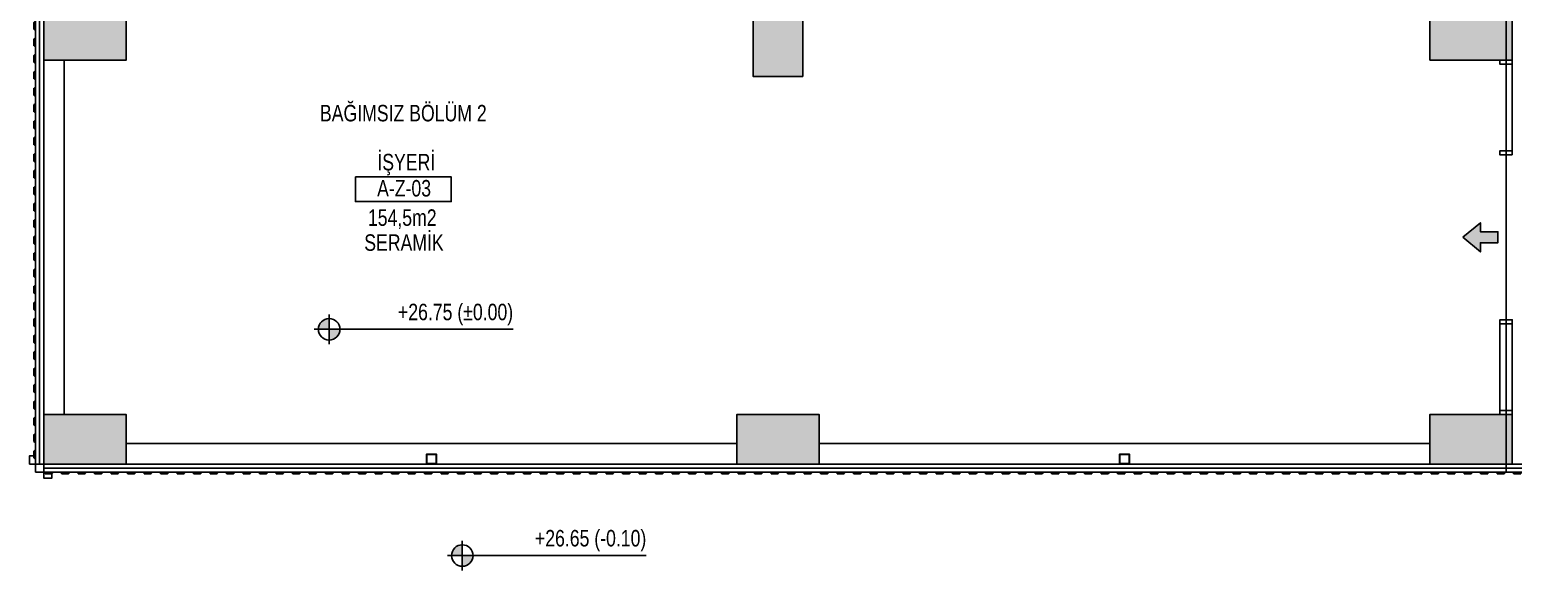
# Model space of a CAD drawing. Extents: x 259761 to 283296, y -701091 to -693683.
# Drawn here: x 259930 to 261728, y -700184 to -699529 of the extents above; entities that cross this region are included whole.
import ezdxf
from ezdxf.enums import TextEntityAlignment as Align

# ---------------------------------------------------------------- set-up
doc = ezdxf.new("R2010")
doc.units = 0
doc.header["$MEASUREMENT"] = 0
doc.layers.get('0').update_dxf_attribs({"linetype": 'CONTINUOUS'})
doc.layers.add('A-WALL-SNWPNL', color=200, linetype='CONTINUOUS')
doc.layers.add('MKDU0', color=50, linetype='CONTINUOUS')
doc.styles.add('Fields_100', font='act_simplex.shx', dxfattribs={"width": 0.8, "height": 20})

# ---------------------------------------------------------------- blocks, each defined once
blk = doc.blocks.new('Mahal kutusu_100')
at = {"color": 0}
blk.add_lwpolyline([(-58, 30), (58, 30), (58, 0), (-58, 0)], close=True, dxfattribs=at)
at = {"color": 0, "style": 'Fields_100', "width": 0.8}
for tag, p in [('MAHAL', (3.6, 37.9)), ('KOD', (0.9, 6.2)), ('ALAN', (-1.3, -29.4)), ('KAPLAMA', (0.8, -59.7))]:
    blk.add_attdef(tag, text='', height=20, dxfattribs=at).set_placement(p, align=Align.CENTER)
blk = doc.blocks.new('*U22')
at = {"layer": 'A-WALL-SNWPNL'}
blk.add_lwpolyline([(50, 1), (42, 1), (40, -1), (32, -1), (30, 1), (22, 1), (20, -1), (12, -1), (10, 1), (2, 1), (0, -1), (-8, -1), (-10, 1), (-18, 1), (-20, -1), (-28, -1), (-30, 1), (-38, 1), (-40, -1), (-48, -1), (-50, 1)], dxfattribs=at)
blk = doc.blocks.new('*U23')
at = {"layer": 'MKDU0', "color": 0, "linetype": 'ByBlock', "lineweight": -2, "transparency": 16777216}
for p in [(0, 0), (100, 0), (200, 0), (300, 0), (400, 0), (500, 0), (600, 0), (700, 0), (800, 0), (900, 0), (1000, 0)]:
    blk.add_blockref('*U22', p, dxfattribs=at)
blk = doc.blocks.new('*U24')
at = {"layer": 'A-WALL-SNWPNL'}
blk.add_lwpolyline([(50, 1), (42, 1), (40, -1), (32, -1), (30, 1), (22, 1), (20, -1), (12, -1), (10, 1), (2, 1), (0, -1), (-8, -1), (-10, 1), (-18, 1), (-20, -1), (-28, -1), (-30, 1), (-38, 1), (-40, -1), (-48, -1), (-50, 1)], dxfattribs=at)
blk = doc.blocks.new('*U25')
at = {"layer": 'MKDU0', "color": 0, "linetype": 'ByBlock', "lineweight": -2, "transparency": 16777216}
for p in [(0, 0), (100, 0), (200, 0), (300, 0), (400, 0), (500, 0), (600, 0), (700, 0), (800, 0), (900, 0), (1000, 0), (1100, 0), (1200, 0), (1300, 0), (1400, 0), (1500, 0), (1600, 0), (1700, 0)]:
    blk.add_blockref('*U24', p, dxfattribs=at)

msp = doc.modelspace()

# ---------------------------------------------------------------- hatches: boundary and pattern name
at = {"layer": 'MKDU0', "ltscale": 0.03}
h = msp.add_hatch(dxfattribs=at)
h.set_pattern_fill('ANSI33', color=8)
h.set_pattern_definition([(45, (256351.424, -695852.415), (-4.490128, 4.490128), []), (45, (256355.914, -695852.415), (-4.490128, 4.490128), [3.175, -1.5875])])
h.paths.add_polyline_path([(260866.6, -698635.4), (260806.6, -698635.4), (260806.6, -698535.4), (260866.6, -698535.4)])
h.paths.add_polyline_path([(259946.6, -698615.4), (259946.6, -698555.4), (260046.6, -698555.4), (260046.6, -698615.4)])
h.paths.add_polyline_path([(261626.6, -698615.4), (261626.6, -698555.4), (261726.6, -698555.4), (261726.6, -698615.4)])
h.paths.add_polyline_path([(260866.6, -699585.4), (260806.6, -699585.4), (260806.6, -699485.4), (260866.6, -699485.4)])
h.paths.add_polyline_path([(260866.6, -699110.4), (260806.6, -699110.4), (260806.6, -699010.4), (260866.6, -699010.4)])
h.paths.add_polyline_path([(260866.6, -697685.4), (260806.6, -697685.4), (260806.6, -697585.4), (260866.6, -697585.4)])
h.paths.add_polyline_path([(260866.6, -697210.4), (260806.6, -697210.4), (260806.6, -697110.4), (260866.6, -697110.4)])
h.paths.add_polyline_path([(260866.6, -696735.4), (260806.6, -696735.4), (260806.6, -696635.4), (260866.6, -696635.4)])
h.paths.add_polyline_path([(260866.6, -695785.4), (260806.6, -695785.4), (260806.6, -695685.4), (260866.6, -695685.4)])
h.paths.add_polyline_path([(260866.6, -695310.4), (260806.6, -695310.4), (260806.6, -695210.4), (260866.6, -695210.4)])
h.paths.add_polyline_path([(260866.6, -694835.4), (260806.6, -694835.4), (260806.6, -694735.4), (260866.6, -694735.4)])
h.paths.add_polyline_path([(259946.6, -700055.4), (259946.6, -699995.4), (260046.6, -699995.4), (260046.6, -700055.4)])
h.paths.add_polyline_path([(260786.6, -700055.4), (260786.6, -699995.4), (260886.6, -699995.4), (260886.6, -700055.4)])
h.paths.add_polyline_path([(261626.6, -700055.4), (261626.6, -699995.4), (261726.6, -699995.4), (261726.6, -700055.4)])
h.paths.add_polyline_path([(259946.6, -699565.4), (259946.6, -699505.4), (260046.6, -699505.4), (260046.6, -699565.4)])
h.paths.add_polyline_path([(261626.6, -699565.4), (261626.6, -699505.4), (261726.6, -699505.4), (261726.6, -699565.4)])
h.paths.add_polyline_path([(259946.6, -699090.4), (259946.6, -699030.4), (260046.6, -699030.4), (260046.6, -699090.4)])
h.paths.add_polyline_path([(261626.6, -699090.4), (261626.6, -699030.4), (261726.6, -699030.4), (261726.6, -699090.4)])
h.paths.add_polyline_path([(259946.6, -698140.4), (259946.6, -698080.4), (260046.6, -698080.4), (260046.6, -698140.4)])
h.paths.add_polyline_path([(260786.6, -698140.4), (260786.6, -698080.4), (260886.6, -698080.4), (260886.6, -698140.4)])
h.paths.add_polyline_path([(261626.6, -698140.4), (261626.6, -698080.4), (261726.6, -698080.4), (261726.6, -698140.4)])
h.paths.add_polyline_path([(259946.6, -697665.4), (259946.6, -697605.4), (260046.6, -697605.4), (260046.6, -697665.4)])
h.paths.add_polyline_path([(261626.6, -697665.4), (261626.6, -697605.4), (261726.6, -697605.4), (261726.6, -697665.4)])
h.paths.add_polyline_path([(259946.6, -697190.4), (259946.6, -697130.4), (260046.6, -697130.4), (260046.6, -697190.4)])
h.paths.add_polyline_path([(261626.6, -697190.4), (261626.6, -697130.4), (261726.6, -697130.4), (261726.6, -697190.4)])
h.paths.add_polyline_path([(259946.6, -696715.4), (259946.6, -696655.4), (260046.6, -696655.4), (260046.6, -696715.4)])
h.paths.add_polyline_path([(261626.6, -696715.4), (261626.6, -696655.4), (261726.6, -696655.4), (261726.6, -696715.4)])
h.paths.add_polyline_path([(259946.6, -696240.4), (259946.6, -696180.4), (260046.6, -696180.4), (260046.6, -696240.4)])
h.paths.add_polyline_path([(260786.6, -696240.4), (260786.6, -696180.4), (260886.6, -696180.4), (260886.6, -696240.4)])
h.paths.add_polyline_path([(261626.6, -696240.4), (261626.6, -696180.4), (261726.6, -696180.4), (261726.6, -696240.4)])
h.paths.add_polyline_path([(259946.6, -695765.4), (259946.6, -695705.4), (260046.6, -695705.4), (260046.6, -695765.4)])
h.paths.add_polyline_path([(261626.6, -695765.4), (261626.6, -695705.4), (261726.6, -695705.4), (261726.6, -695765.4)])
h.paths.add_polyline_path([(259946.6, -695290.4), (259946.6, -695230.4), (260046.6, -695230.4), (260046.6, -695290.4)])
h.paths.add_polyline_path([(261626.6, -695290.4), (261626.6, -695230.4), (261726.6, -695230.4), (261726.6, -695290.4)])
h.paths.add_polyline_path([(259946.6, -694815.4), (259946.6, -694755.4), (260046.6, -694755.4), (260046.6, -694815.4)])
h.paths.add_polyline_path([(261626.6, -694815.4), (261626.6, -694755.4), (261726.6, -694755.4), (261726.6, -694815.4)])
h.paths.add_polyline_path([(259946.6, -694325.4), (259946.6, -694265.4), (260046.6, -694265.4), (260046.6, -694325.4)])
h.paths.add_polyline_path([(260786.6, -694325.4), (260786.6, -694265.4), (260886.6, -694265.4), (260886.6, -694325.4)])
h.paths.add_polyline_path([(261626.6, -694325.4), (261626.6, -694265.4), (261726.6, -694265.4), (261726.6, -694325.4)])
h = msp.add_hatch(color=8, dxfattribs=at)
h.dxf.hatch_style = 1
h.paths.add_polyline_path([(261666.8, -699780.4), (261688, -699762.7), (261688, -699773.6), (261709.1, -699773.6), (261709.1, -699787.1), (261688, -699787.1), (261688, -699798.1)])
h = msp.add_hatch(color=8, dxfattribs=at)
h.paths.add_polyline_path([(260292.6, -699879, 0.414214), (260279.6, -699892), (260292.6, -699892)])
h.paths.add_polyline_path([(260305.6, -699892), (260292.6, -699892), (260292.6, -699905, 0.414214)])
h = msp.add_hatch(color=8, dxfattribs=at)
h.paths.add_polyline_path([(260454, -700153.4, 0.414214), (260441, -700166.4), (260454, -700166.4)])
h.paths.add_polyline_path([(260467, -700166.4), (260454, -700166.4), (260454, -700179.4, 0.414214)])

# ---------------------------------------------------------------- linework, layer by layer
at = {"layer": 'MKDU0', "color": 8, "ltscale": 0.03}
for p, q in [((259936.6, -700055.4), (259936.6, -698897.9)), ((259946.6, -700055.4), (259946.6, -699565.4)), ((259971.6, -699565.4), (259971.6, -699995.4)), ((261726.6, -699680.4), (261726.6, -699570.4)), ((260292.6, -699874), (260292.6, -699910)), ((260274.6, -699892), (260515.6, -699892)), ((261726.6, -699990.4), (261726.6, -699880.4)), ((260046.6, -700055.4), (260046.6, -700030.4)), ((260046.6, -700030.4), (260786.6, -700030.4)), ((260886.6, -700030.4), (261626.6, -700030.4)), ((262383.1, -700055.4), (259946.6, -700055.4)), ((262383.1, -700065.4), (259946.6, -700065.4)), ((260454, -700148.4), (260454, -700184.4)), ((260436, -700166.4), (260677, -700166.4))]:
    msp.add_line(p, q, dxfattribs=at)
for points in [[(261719.1, -700065.4), (261719.1, -698155.4), (279841.6, -698155.4), (279841.6, -698592.9), (272886.6, -698592.9), (272886.4, -700065.4), (272624.1, -700065.4), (272624.1, -698592.9), (267186.6, -698592.9), (267186.6, -700065.4), (265386.6, -700065.4), (265386.6, -698592.9), (262086.6, -698592.9), (262086.6, -700065.4)], [(259936.6, -700065.4), (261719.1, -700065.4), (261719.1, -699082.9), (259936.6, -699082.9)], [(260866.6, -699585.4), (260806.6, -699585.4), (260806.6, -699485.4), (260866.6, -699485.4)], [(259946.6, -699565.4), (259946.6, -699505.4), (260046.6, -699505.4), (260046.6, -699565.4)], [(261626.6, -699565.4), (261626.6, -699505.4), (261726.6, -699505.4), (261726.6, -699565.4)], [(261726.6, -699570.4), (261726.6, -699565.4), (261711.6, -699565.4), (261711.6, -699570.4)], [(261726.6, -699680.4), (261726.6, -699675.4), (261711.6, -699675.4), (261711.6, -699680.4)], [(261666.8, -699780.4), (261688, -699762.7), (261688, -699773.6), (261709.1, -699773.6), (261709.1, -699787.1), (261688, -699787.1), (261688, -699798.1)], [(261726.6, -699885.4), (261726.6, -699880.4), (261711.6, -699880.4), (261711.6, -699885.4)], [(259946.6, -700055.4), (259946.6, -699995.4), (260046.6, -699995.4), (260046.6, -700055.4)], [(260786.6, -700055.4), (260786.6, -699995.4), (260886.6, -699995.4), (260886.6, -700055.4)], [(261626.6, -700055.4), (261626.6, -699995.4), (261726.6, -699995.4), (261726.6, -700055.4)], [(261726.6, -699995.4), (261726.6, -699990.4), (261711.6, -699990.4), (261711.6, -699995.4)]]:
    msp.add_lwpolyline(points, close=True, dxfattribs=at)
for points in [[(259941.6, -700055.4), (259941.6, -698897.9)], [(261711.6, -699990.4), (261711.6, -699880.4)], [(259936.6, -700055.4), (259936.6, -700049.9), (259934.6, -700047.9), (259934.6, -700039.9), (259936.6, -700037.9), (259936.6, -700029.9), (259934.6, -700027.9), (259934.6, -700019.9), (259936.6, -700017.9), (259936.6, -700009.9), (259934.6, -700007.9), (259934.6, -699999.9), (259936.6, -699997.9)], [(259946.6, -700055.4), (259929.6, -700055.4), (259929.6, -700045.4), (259934.1, -700045.4)], [(259946.6, -700055.4), (259936.6, -700055.4)], [(259946.6, -700055.4), (259946.6, -700072.4), (259956.6, -700072.4), (259956.6, -700067.9)], [(262383.1, -700060.4), (259946.6, -700060.4)]]:
    msp.add_lwpolyline(points, dxfattribs=at)
at = {"layer": 'MKDU0', "color": 8, "ltscale": 0.03, "elevation": 0}
for points in [[(260410.6, -700055.4), (260422.6, -700055.4), (260422.6, -700043.4), (260410.6, -700043.4)], [(260411.1, -700054.9), (260422.1, -700054.9), (260422.1, -700043.9), (260411.1, -700043.9)], [(261250.6, -700055.4), (261262.6, -700055.4), (261262.6, -700043.4), (261250.6, -700043.4)], [(261251.1, -700054.9), (261262.1, -700054.9), (261262.1, -700043.9), (261251.1, -700043.9)]]:
    msp.add_lwpolyline(points, close=True, dxfattribs=at)
at = {"layer": 'MKDU0', "color": 8, "ltscale": 0.03}
for centre in [(260292.6, -699892), (260454, -700166.4)]:
    msp.add_circle(centre, 13, dxfattribs=at)

# ---------------------------------------------------------------- block references
at = {"layer": 'MKDU0', "color": 8, "ltscale": 0.03, "rotation": 270}
msp.add_blockref('*U23', (259935.6, -698947.9), dxfattribs=at)
at = {"layer": 'MKDU0', "color": 8, "ltscale": 0.03}
msp.add_blockref('Mahal kutusu_100', (260382.5, -699737.1), dxfattribs=at).add_auto_attribs({'MAHAL': 'İŞYERİ', 'KOD': 'A-Z-03', 'ALAN': '154,5m2', 'KAPLAMA': 'SERAMİK'})
msp.add_blockref('*U25', (259996.6, -700066.4), dxfattribs=at)

# ---------------------------------------------------------------- texts
at = {"layer": 'MKDU0', "color": 8, "ltscale": 0.03, "char_height": 20, "style": 'Fields_100'}
for s, insert, attachment_point in [('BAĞIMSIZ BÖLÜM 2', (260382.5, -699619.8), 2), ('+26.75 (%%P0.00)', (260515.6, -699887), 9), ('\\pt300;+26.65 (-0.10)', (260677, -700161.4), 9)]:
    msp.add_mtext_dynamic_manual_height_columns(s, width=436.665, gutter_width=100, heights=[0], dxfattribs=dict(at, insert=insert, attachment_point=attachment_point))

doc.saveas('drawing.dxf')
